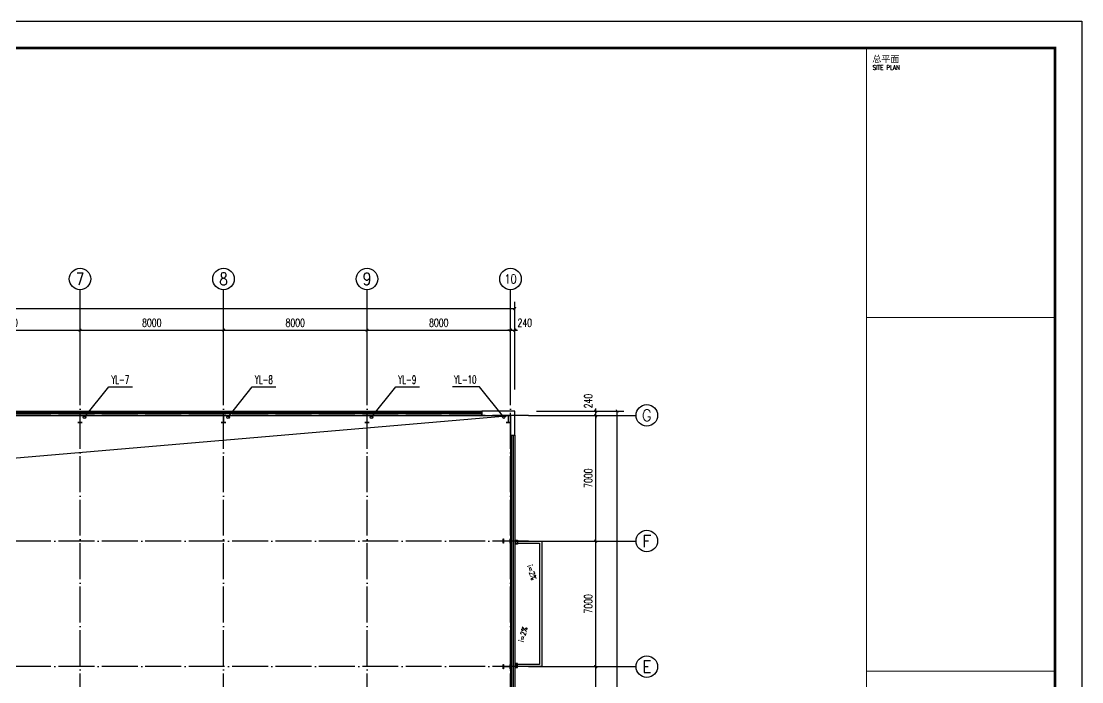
# Model space of a CAD drawing. Extents: x -440213 to 892209, y -122574 to 646408.
# Drawn here: x 50211 to 109341, y 362612 to 399417 of the extents above; entities that cross this region are included whole.
import ezdxf
from ezdxf.enums import TextEntityAlignment as Align

# ---------------------------------------------------------------- set-up
doc = ezdxf.new("R2010")
doc.units = 0
doc.header["$LTSCALE"] = 1000
doc.header["$MEASUREMENT"] = 0
doc.linetypes.add('DASH', pattern=[0.35, 0.25, -0.1])
doc.linetypes.add('DOTE', pattern=[2.42, 2, -0.2, 0.02, -0.2])
doc.layers.get('Defpoints').update_dxf_attribs({"color": 250})
for name, color, linetype in [('0 - 屋顶线', 150, 'Continuous'), ('0 - 梁柱', 3, 'Continuous'), ('0-建筑立面', 255, 'Continuous'), ('AXIS', 171, 'Continuous'), ('AXIS_TEXT', 7, 'Continuous'), ('DIM_SYMB', 171, 'Continuous'), ('DIM_雨水', 3, 'Continuous'), ('DOTE', 8, 'DOTE'), ('LVTRY', 6, 'Continuous'), ('PUB_TEXT', 7, 'Continuous'), ('TK', 4, 'Continuous'), ('TWT_TEXT', 7, 'Continuous'), ('VPIPE-雨水', 4, 'Continuous'), ('WALL-PARAPET', 6, 'Continuous'), ('WINDOW', 140, 'Continuous')]:
    doc.layers.add(name, color=color, linetype=linetype)
doc.styles.add('_TCH_AXIS', font='COMPLEX', dxfattribs={"bigfont": 'GBCBIG'})
doc.styles.add('_TCH_DIM', font='SIMPLEX', dxfattribs={"bigfont": 'GBCBIG'})
doc.styles.add('_TCH_DIM_T3', font='SIMPLEX', dxfattribs={"width": 0.705882, "bigfont": 'GBCBIG'})
doc.styles.add('_TWT_SERIAL', font='COMPLEX', dxfattribs={"width": 0.8, "height": 3, "bigfont": 'HZTXT'})
doc.styles.add('COMPLEX', font='COMPLEX')
doc.styles.add('ROMANS', font='romans__.ttf', dxfattribs={"width": 0.65, "height": 231.275})
doc.styles.add('图签宋体', font='', dxfattribs={"height": 300})
doc.styles.get('图签宋体').set_extended_font_data('NSimSun')
doc.dimstyles.new('_TCH_ARCH&&150', dxfattribs={"dimtxt": 446.25, "dimasz": 150, "dimexe": 375, "dimexo": 450, "dimgap": 189.375, "dimtad": 1, "dimdec": 0, "dimzin": 0, "dimdsep": 46, "dimtxsty": '_TCH_DIM_T3', "dimblk": 'ARCHTICK', "dimcen": 0.09, "dimclrt": 7, "dimazin": 2, "dimtfac": 1, "dimtdec": 0, "dimtix": 1, "dimtmove": 2, "dimatfit": 3, "dimfxl": 0, "dimtolj": 1, "dimtzin": 0, "dimarcsym": 0})

# ---------------------------------------------------------------- blocks, each defined once
blk = doc.blocks.new('A$C670E4FA6')
at = {"layer": '0 - 梁柱'}
h = blk.add_hatch(color=256, dxfattribs=at)
h.paths.add_polyline_path([(125, 0), (0, 0), (0, 12), (120, 12), (120, 200), (125, 200)])
h.paths.add_polyline_path([(250, 0), (125, 0), (125, 200), (130, 200), (130, 12), (250, 12)])
h.paths.add_polyline_path([(250, 388), (130, 388), (130, 200), (125, 200), (125, 400), (250, 400)])
h.paths.add_polyline_path([(125, 200), (120, 200), (120, 388), (0, 388), (0, 400), (125, 400)])
blk.add_lwpolyline([(0, 400), (0, 388), (120, 388), (120, 12), (0, 12), (0, 0), (250, 0), (250, 12), (130, 12), (130, 388), (250, 388), (250, 400)], close=True, dxfattribs=at)
blk = doc.blocks.new('GeYuanFrame_43462808', base_point=(20.09, 4.53))
at = {"layer": 'TK'}
blk.add_lwpolyline([(20.09, 4.53), (20.09, 598.53), (861.09, 598.53), (861.09, 4.53)], close=True, dxfattribs=at)
at = {"layer": 'TK', "const_width": 1}
blk.add_lwpolyline([(45.09, 588.53), (851.09, 588.53), (851.09, 14.53), (45.09, 14.53)], close=True, dxfattribs=at)
at = {"layer": 'TK'}
for points, const_width in [([(781.09, 588.53), (781.09, 14.53)], 0.4), ([(781.09, 488.5), (851.09, 488.5)], 0.35), ([(781.09, 357.14), (851.09, 357.14)], 0.35)]:
    blk.add_lwpolyline(points, dxfattribs=dict(at, const_width=const_width))
at = {"layer": 'TK', "style": '图签宋体'}
blk.add_text('总平面', height=2.4, dxfattribs=at).set_placement((783.23, 583.28))
at = {"layer": 'TK', "style": 'ROMANS', "width": 0.76}
blk.add_text('SITE PLAN', height=1.697, dxfattribs=at).set_placement((783.35, 580.49))
blk = doc.blocks.new('$TCHSYS$WIN2D')
for p, q in [((-0.5, 0.5), (0.5, 0.5)), ((-0.5, 0.5), (-0.5, -0.5)), ((0.5, 0.5), (0.5, -0.5)), ((0.5, 0.16667), (-0.5, 0.16667)), ((0.5, -0.16667), (-0.5, -0.16667)), ((-0.5, -0.5), (0.5, -0.5))]:
    blk.add_line(p, q)
blk = doc.blocks.new('_AXISO')
blk.add_circle((0, 0), 0.5)
at = {"layer": 'AXIS_TEXT', "style": 'COMPLEX', "width": 1.041667}
blk.add_attdef('A', text='', height=0.56, dxfattribs=at).set_placement((-0.25, -0.28), (0.25, -0.28), align=Align.FIT)
blk = doc.blocks.new('_ArchTick')
at = {"color": 0, "linetype": 'ByBlock', "const_width": 0.4}
blk.add_lwpolyline([(-0.5, -0.5), (0.5, 0.5)], dxfattribs=at)
blk = doc.blocks.new('*D188')
at = {"layer": 'AXIS', "color": 0, "lineweight": -2}
for p, q in [((5250, 378905), (5250, 383780)), ((77730, 378905), (77730, 383780)), ((5250, 383405), (77730, 383405))]:
    blk.add_line(p, q, dxfattribs=at)
at = {"layer": 'Defpoints', "color": 0}
for p in [(77730, 383405), (5250, 378455), (77730, 378455)]:
    blk.add_point(p, dxfattribs=at)
at = {"layer": 'AXIS', "color": 0, "lineweight": -2, "xscale": 150, "yscale": 150, "zscale": 150, "rotation": 180}
blk.add_blockref('_ArchTick', (5250, 383405), dxfattribs=at)
at = {"layer": 'AXIS', "color": 0, "lineweight": -2, "xscale": 150, "yscale": 150, "zscale": 150}
blk.add_blockref('_ArchTick', (77730, 383405), dxfattribs=at)
at = {"layer": 'AXIS', "color": 7, "insert": (41490, 383818), "char_height": 446.2, "attachment_point": 5, "style": '_TCH_DIM_T3'}
blk.add_mtext('\\A1;72480', dxfattribs=at)
blk = doc.blocks.new('*D196')
at = {"layer": 'AXIS', "color": 0, "lineweight": -2}
for p, q in [((45490, 378905), (45490, 382580)), ((53490, 378905), (53490, 382580)), ((45490, 382205), (53490, 382205))]:
    blk.add_line(p, q, dxfattribs=at)
at = {"layer": 'Defpoints', "color": 0}
for p in [(53490, 382205), (45490, 378455), (53490, 378455)]:
    blk.add_point(p, dxfattribs=at)
at = {"layer": 'AXIS', "color": 0, "lineweight": -2, "xscale": 150, "yscale": 150, "zscale": 150, "rotation": 180}
blk.add_blockref('_ArchTick', (45490, 382205), dxfattribs=at)
at = {"layer": 'AXIS', "color": 0, "lineweight": -2, "xscale": 150, "yscale": 150, "zscale": 150}
blk.add_blockref('_ArchTick', (53490, 382205), dxfattribs=at)
at = {"layer": 'AXIS', "color": 7, "insert": (49490, 382618), "char_height": 446.2, "attachment_point": 5, "style": '_TCH_DIM_T3'}
blk.add_mtext('\\A1;8000', dxfattribs=at)
blk = doc.blocks.new('*D197')
at = {"layer": 'AXIS', "color": 0, "lineweight": -2}
for p, q in [((53490, 378905), (53490, 382580)), ((61490, 378905), (61490, 382580)), ((53490, 382205), (61490, 382205))]:
    blk.add_line(p, q, dxfattribs=at)
at = {"layer": 'Defpoints', "color": 0}
for p in [(61490, 382205), (53490, 378455), (61490, 378455)]:
    blk.add_point(p, dxfattribs=at)
at = {"layer": 'AXIS', "color": 0, "lineweight": -2, "xscale": 150, "yscale": 150, "zscale": 150, "rotation": 180}
blk.add_blockref('_ArchTick', (53490, 382205), dxfattribs=at)
at = {"layer": 'AXIS', "color": 0, "lineweight": -2, "xscale": 150, "yscale": 150, "zscale": 150}
blk.add_blockref('_ArchTick', (61490, 382205), dxfattribs=at)
at = {"layer": 'AXIS', "color": 7, "insert": (57490, 382618), "char_height": 446.2, "attachment_point": 5, "style": '_TCH_DIM_T3'}
blk.add_mtext('\\A1;8000', dxfattribs=at)
blk = doc.blocks.new('*D198')
at = {"layer": 'AXIS', "color": 0, "lineweight": -2}
for p, q in [((61490, 378905), (61490, 382580)), ((69490, 378905), (69490, 382580)), ((61490, 382205), (69490, 382205))]:
    blk.add_line(p, q, dxfattribs=at)
at = {"layer": 'Defpoints', "color": 0}
for p in [(69490, 382205), (61490, 378455), (69490, 378455)]:
    blk.add_point(p, dxfattribs=at)
at = {"layer": 'AXIS', "color": 0, "lineweight": -2, "xscale": 150, "yscale": 150, "zscale": 150, "rotation": 180}
blk.add_blockref('_ArchTick', (61490, 382205), dxfattribs=at)
at = {"layer": 'AXIS', "color": 0, "lineweight": -2, "xscale": 150, "yscale": 150, "zscale": 150}
blk.add_blockref('_ArchTick', (69490, 382205), dxfattribs=at)
at = {"layer": 'AXIS', "color": 7, "insert": (65490, 382618), "char_height": 446.2, "attachment_point": 5, "style": '_TCH_DIM_T3'}
blk.add_mtext('\\A1;8000', dxfattribs=at)
blk = doc.blocks.new('*D199')
at = {"layer": 'AXIS', "color": 0, "lineweight": -2}
for p, q in [((69490, 378905), (69490, 382580)), ((77490, 378905), (77490, 382580)), ((69490, 382205), (77490, 382205))]:
    blk.add_line(p, q, dxfattribs=at)
at = {"layer": 'Defpoints', "color": 0}
for p in [(77490, 382205), (69490, 378455), (77490, 378455)]:
    blk.add_point(p, dxfattribs=at)
at = {"layer": 'AXIS', "color": 0, "lineweight": -2, "xscale": 150, "yscale": 150, "zscale": 150, "rotation": 180}
blk.add_blockref('_ArchTick', (69490, 382205), dxfattribs=at)
at = {"layer": 'AXIS', "color": 0, "lineweight": -2, "xscale": 150, "yscale": 150, "zscale": 150}
blk.add_blockref('_ArchTick', (77490, 382205), dxfattribs=at)
at = {"layer": 'AXIS', "color": 7, "insert": (73490, 382618), "char_height": 446.2, "attachment_point": 5, "style": '_TCH_DIM_T3'}
blk.add_mtext('\\A1;8000', dxfattribs=at)
blk = doc.blocks.new('*D200')
at = {"layer": 'AXIS', "color": 0, "lineweight": -2}
for p, q in [((77490, 378905), (77490, 382580)), ((77730, 378905), (77730, 382580)), ((77490, 382205), (77340, 382205)), ((77490, 382205), (77730, 382205)), ((77730, 382205), (77880, 382205))]:
    blk.add_line(p, q, dxfattribs=at)
at = {"layer": 'Defpoints', "color": 0}
for p in [(77730, 382205), (77490, 378455), (77730, 378455)]:
    blk.add_point(p, dxfattribs=at)
at = {"layer": 'AXIS', "color": 0, "lineweight": -2, "xscale": 150, "yscale": 150, "zscale": 150}
blk.add_blockref('_ArchTick', (77490, 382205), dxfattribs=at)
at = {"layer": 'AXIS', "color": 0, "lineweight": -2, "xscale": 150, "yscale": 150, "zscale": 150, "rotation": 180}
blk.add_blockref('_ArchTick', (77730, 382205), dxfattribs=at)
at = {"layer": 'AXIS', "color": 7, "insert": (78285, 382618), "char_height": 446.2, "attachment_point": 5, "style": '_TCH_DIM_T3'}
blk.add_mtext('\\A1;240', dxfattribs=at)
blk = doc.blocks.new('*D210')
at = {"layer": 'AXIS', "color": 0, "lineweight": -2}
for p, q in [((78940, 377695), (83815, 377695)), ((83440, 335215), (83440, 377695)), ((78940, 335215), (83815, 335215))]:
    blk.add_line(p, q, dxfattribs=at)
at = {"layer": 'Defpoints', "color": 0}
for p in [(78490, 377695), (83440, 377695), (78490, 335215)]:
    blk.add_point(p, dxfattribs=at)
at = {"layer": 'AXIS', "color": 0, "lineweight": -2, "xscale": 150, "yscale": 150, "zscale": 150}
for p, rotation in [((83440, 377695), 90), ((83440, 335215), 270)]:
    blk.add_blockref('_ArchTick', p, dxfattribs=dict(at, rotation=rotation))
at = {"layer": 'AXIS', "color": 7, "insert": (83028, 356455), "char_height": 446.2, "attachment_point": 5, "rotation": 90, "style": '_TCH_DIM_T3'}
blk.add_mtext('\\A1;42480', dxfattribs=at)
blk = doc.blocks.new('*D215')
at = {"layer": 'AXIS', "color": 0, "lineweight": -2}
for p, q in [((78940, 363455), (82615, 363455)), ((82240, 356455), (82240, 363455)), ((78940, 356455), (82615, 356455))]:
    blk.add_line(p, q, dxfattribs=at)
at = {"layer": 'Defpoints', "color": 0}
for p in [(78490, 363455), (82240, 363455), (78490, 356455)]:
    blk.add_point(p, dxfattribs=at)
at = {"layer": 'AXIS', "color": 0, "lineweight": -2, "xscale": 150, "yscale": 150, "zscale": 150}
for p, rotation in [((82240, 363455), 90), ((82240, 356455), 270)]:
    blk.add_blockref('_ArchTick', p, dxfattribs=dict(at, rotation=rotation))
at = {"layer": 'AXIS', "color": 7, "insert": (81828, 359955), "char_height": 446.2, "attachment_point": 5, "rotation": 90, "style": '_TCH_DIM_T3'}
blk.add_mtext('\\A1;7000', dxfattribs=at)
blk = doc.blocks.new('*D216')
at = {"layer": 'AXIS', "color": 0, "lineweight": -2}
for p, q in [((78940, 370455), (82615, 370455)), ((82240, 363455), (82240, 370455)), ((78940, 363455), (82615, 363455))]:
    blk.add_line(p, q, dxfattribs=at)
at = {"layer": 'Defpoints', "color": 0}
for p in [(78490, 370455), (82240, 370455), (78490, 363455)]:
    blk.add_point(p, dxfattribs=at)
at = {"layer": 'AXIS', "color": 0, "lineweight": -2, "xscale": 150, "yscale": 150, "zscale": 150}
for p, rotation in [((82240, 370455), 90), ((82240, 363455), 270)]:
    blk.add_blockref('_ArchTick', p, dxfattribs=dict(at, rotation=rotation))
at = {"layer": 'AXIS', "color": 7, "insert": (81828, 366955), "char_height": 446.2, "attachment_point": 5, "rotation": 90, "style": '_TCH_DIM_T3'}
blk.add_mtext('\\A1;7000', dxfattribs=at)
blk = doc.blocks.new('*D217')
at = {"layer": 'AXIS', "color": 0, "lineweight": -2}
for p, q in [((78940, 377455), (82615, 377455)), ((82240, 370455), (82240, 377455)), ((78940, 370455), (82615, 370455))]:
    blk.add_line(p, q, dxfattribs=at)
at = {"layer": 'Defpoints', "color": 0}
for p in [(78490, 377455), (82240, 377455), (78490, 370455)]:
    blk.add_point(p, dxfattribs=at)
at = {"layer": 'AXIS', "color": 0, "lineweight": -2, "xscale": 150, "yscale": 150, "zscale": 150}
for p, rotation in [((82240, 377455), 90), ((82240, 370455), 270)]:
    blk.add_blockref('_ArchTick', p, dxfattribs=dict(at, rotation=rotation))
at = {"layer": 'AXIS', "color": 7, "insert": (81828, 373955), "char_height": 446.2, "attachment_point": 5, "rotation": 90, "style": '_TCH_DIM_T3'}
blk.add_mtext('\\A1;7000', dxfattribs=at)
blk = doc.blocks.new('*D218')
at = {"layer": 'AXIS', "color": 0, "lineweight": -2}
for p, q in [((82240, 377695), (82240, 377845)), ((78940, 377695), (82615, 377695)), ((78940, 377455), (82615, 377455)), ((82240, 377455), (82240, 377695)), ((82240, 377455), (82240, 377305))]:
    blk.add_line(p, q, dxfattribs=at)
at = {"layer": 'Defpoints', "color": 0}
for p in [(78490, 377695), (78490, 377455), (82240, 377695)]:
    blk.add_point(p, dxfattribs=at)
at = {"layer": 'AXIS', "color": 0, "lineweight": -2, "xscale": 150, "yscale": 150, "zscale": 150}
for p, rotation in [((82240, 377695), 270), ((82240, 377455), 90)]:
    blk.add_blockref('_ArchTick', p, dxfattribs=dict(at, rotation=rotation))
at = {"layer": 'AXIS', "color": 7, "insert": (81828, 378250), "char_height": 446.2, "attachment_point": 5, "rotation": 90, "style": '_TCH_DIM_T3'}
blk.add_mtext('\\A1;240', dxfattribs=at)

msp = doc.modelspace()

# ---------------------------------------------------------------- linework, layer by layer
at = {"layer": '0 - 屋顶线', "color": 8}
msp.add_lwpolyline([(5490.2, 335455.4), (12638, 371891), (77490.2, 377455.4)], dxfattribs=at)
at = {"layer": '0 - 屋顶线'}
for points in [[(77730.2, 370455.4), (79230.2, 370455.4), (79230.2, 363755.4), (79230.2, 363455.4), (77730.2, 363455.4)], [(77730.2, 370335.4), (79110.2, 370335.4), (79110.2, 363755.4), (79110.2, 363575.4), (77730.2, 363575.4)]]:
    msp.add_lwpolyline(points, dxfattribs=at)
at = {"layer": 'AXIS'}
for p, q in [((53490.2, 378455.4), (53490.2, 384455.4)), ((61490.2, 378455.4), (61490.2, 384455.4)), ((69490.2, 378455.4), (69490.2, 384455.4)), ((77490.2, 378455.4), (77490.2, 384455.4)), ((78490.2, 377455.4), (84490.2, 377455.4)), ((78490.2, 377455.4), (84490.2, 377455.4)), ((78490.2, 370455.4), (84490.2, 370455.4)), ((78490.2, 370455.4), (84490.2, 370455.4)), ((78490.2, 363455.4), (84490.2, 363455.4)), ((78490.2, 363455.4), (84490.2, 363455.4))]:
    msp.add_line(p, q, dxfattribs=at)
at = {"layer": 'DIM_SYMB'}
for points in [[(78790.1, 367519.1, 0, 0, 0), (78138, 369591.5, 80, 0, 0), (78048, 369877.7, 0, 0, 0)], [(78790.1, 366571.7, 0, 0, 0), (78122.3, 363960.8, 80, 0, 0), (78048, 363670.1, 0, 0, 0)]]:
    msp.add_lwpolyline(points, format="xyseb", dxfattribs=at)
at = {"layer": 'DIM_雨水'}
for p, q in [((53744.9, 377355.3), (55091.1, 379040)), ((55091.1, 379040), (56410.4, 379040)), ((61744.9, 377355.3), (63091.1, 379040)), ((63091.1, 379040), (64410.4, 379040)), ((69744.9, 377355.3), (71091.1, 379040)), ((71091.1, 379040), (72410.4, 379040)), ((75764.3, 379047.2), (74254.8, 379047.2)), ((77110.5, 377362.6), (75764.3, 379047.2))]:
    msp.add_line(p, q, dxfattribs=at)
at = {"layer": 'DOTE'}
for p, q in [((53490.2, 334455.4), (53490.2, 378455.4)), ((61490.2, 334455.4), (61490.2, 378455.4)), ((69490.2, 334455.4), (69490.2, 378455.4)), ((77490.2, 334455.4), (77490.2, 378455.4)), ((78490.2, 377455.4), (4490.2, 377455.4)), ((78490.2, 370455.4), (4490.2, 370455.4)), ((78490.2, 363455.4), (4490.2, 363455.4))]:
    msp.add_line(p, q, dxfattribs=at)
at = {"layer": 'LVTRY', "linetype": 'DASH', "ltscale": 0.5}
for points in [[(77780.2, 370285.4), (77780.2, 370505.4), (77880.2, 370505.4), (77880.2, 370285.4)], [(77780.2, 363625.4), (77780.2, 363405.4), (77880.2, 363405.4), (77880.2, 363625.4)]]:
    msp.add_lwpolyline(points, close=True, dxfattribs=at)
at = {"layer": 'VPIPE-雨水', "linetype": 'Continuous'}
for centre in [(53744.9, 377355.3), (61744.9, 377355.3), (69744.9, 377355.3), (77110.5, 377362.6)]:
    msp.add_circle(centre, 75, dxfattribs=at)
at = {"layer": 'WALL-PARAPET'}
for p, q in [((77730.2, 377695.4), (75890.2, 377695.4)), ((75890.2, 377695.4), (75890.2, 377455.4)), ((75890.2, 377455.4), (77490.2, 377455.4)), ((77490.2, 377455.4), (77490.2, 376355.4)), ((77730.2, 376355.4), (77730.2, 377695.4)), ((77490.2, 376355.4), (77730.2, 376355.4))]:
    msp.add_line(p, q, dxfattribs=at)

# ---------------------------------------------------------------- block references
at = {"layer": '0 - 梁柱', "rotation": 180}
for p in [(53615.2, 377455.4), (61615.2, 377455.4), (69615.2, 377455.4), (77490.2, 377455.4)]:
    msp.add_blockref('A$C670E4FA6', p, dxfattribs=at)
at = {"layer": '0 - 梁柱', "xscale": -1, "rotation": 90}
for p in [(77490.2, 370580.4), (77490.2, 363580.4)]:
    msp.add_blockref('A$C670E4FA6', p, dxfattribs=at)
at = {"layer": '0-建筑立面', "xscale": 150, "yscale": 150, "zscale": 150}
msp.add_blockref('GeYuanFrame_43462808', (-16808.6, 310316.7), dxfattribs=at)
at = {"layer": 'AXIS'}
ref = msp.add_blockref('_AXISO', (53490.2, 385055.4), dxfattribs=dict(at, xscale=1200, yscale=1200, zscale=1200))
ref.add_attrib('A', '7', dxfattribs={"layer": 'AXIS_TEXT', "height": 698.9, "style": '_TCH_AXIS'}).set_placement((53257.2, 384705.9), (53723.2, 384705.9), align=Align.FIT)
ref = msp.add_blockref('_AXISO', (61490.2, 385055.4), dxfattribs=dict(at, xscale=1200, yscale=1200, zscale=1200))
ref.add_attrib('A', '8', dxfattribs={"layer": 'AXIS_TEXT', "height": 698.9, "style": '_TCH_AXIS'}).set_placement((61257.2, 384705.9), (61723.2, 384705.9), align=Align.FIT)
ref = msp.add_blockref('_AXISO', (69490.2, 385055.4), dxfattribs=dict(at, xscale=1200, yscale=1200, zscale=1200))
ref.add_attrib('A', '9', dxfattribs={"layer": 'AXIS_TEXT', "height": 698.9, "style": '_TCH_AXIS'}).set_placement((69257.2, 384705.9), (69723.2, 384705.9), align=Align.FIT)
ref = msp.add_blockref('_AXISO', (77490.2, 385055.4), dxfattribs=dict(at, xscale=1200, yscale=1200, zscale=1200))
ref.add_attrib('A', '10', dxfattribs={"layer": 'AXIS_TEXT', "height": 492.67, "style": '_TCH_AXIS'}).set_placement((77150, 384809.1), (77830.4, 384809.1), align=Align.FIT)
ref = msp.add_blockref('_AXISO', (85090.2, 377455.4), dxfattribs=dict(at, xscale=1200, yscale=1200, zscale=1200))
ref.add_attrib('A', 'G', dxfattribs={"layer": 'AXIS_TEXT', "height": 637.8, "style": '_TCH_AXIS'}).set_placement((84816.9, 377136.5), (85363.5, 377136.5), align=Align.FIT)
ref = msp.add_blockref('_AXISO', (85090.2, 377455.4), dxfattribs=dict(at, xscale=1200, yscale=1200, zscale=1200))
ref.add_attrib('A', 'G', dxfattribs={"layer": 'AXIS_TEXT', "height": 637.8, "style": '_TCH_AXIS'}).set_placement((84816.9, 377136.5), (85363.5, 377136.5), align=Align.FIT)
ref = msp.add_blockref('_AXISO', (85090.2, 370455.4), dxfattribs=dict(at, xscale=1200, yscale=1200, zscale=1200))
ref.add_attrib('A', 'F', dxfattribs={"layer": 'AXIS_TEXT', "height": 668.2, "style": '_TCH_AXIS'}).set_placement((84835.7, 370121.3), (85344.7, 370121.3), align=Align.FIT)
ref = msp.add_blockref('_AXISO', (85090.2, 370455.4), dxfattribs=dict(at, xscale=1200, yscale=1200, zscale=1200))
ref.add_attrib('A', 'F', dxfattribs={"layer": 'AXIS_TEXT', "height": 668.2, "style": '_TCH_AXIS'}).set_placement((84835.7, 370121.3), (85344.7, 370121.3), align=Align.FIT)
ref = msp.add_blockref('_AXISO', (85090.2, 363455.4), dxfattribs=dict(at, xscale=1200, yscale=1200, zscale=1200))
ref.add_attrib('A', 'E', dxfattribs={"layer": 'AXIS_TEXT', "height": 668.2, "style": '_TCH_AXIS'}).set_placement((84835.7, 363121.3), (85344.7, 363121.3), align=Align.FIT)
ref = msp.add_blockref('_AXISO', (85090.2, 363455.4), dxfattribs=dict(at, xscale=1200, yscale=1200, zscale=1200))
ref.add_attrib('A', 'E', dxfattribs={"layer": 'AXIS_TEXT', "height": 668.2, "style": '_TCH_AXIS'}).set_placement((84835.7, 363121.3), (85344.7, 363121.3), align=Align.FIT)
at = {"layer": 'WINDOW', "xscale": 68800, "yscale": -240, "zscale": 68800}
msp.add_blockref('$TCHSYS$WIN2D', (41490.2, 377575.4), dxfattribs=at)
at = {"layer": 'WINDOW', "xscale": 39800, "yscale": -240, "zscale": 39800, "rotation": 270}
msp.add_blockref('$TCHSYS$WIN2D', (77610.2, 356455.4), dxfattribs=at)

# ---------------------------------------------------------------- texts
at = {"layer": 'PUB_TEXT', "style": '_TCH_DIM', "width": 0.705882}
for rotation, p in [(287.466201, (78411.2, 369073.3)), (75.653293, (78228.1, 364798.2))]:
    msp.add_text('i=2%', height=297.5, rotation=rotation, dxfattribs=at).set_placement(p)
at = {"layer": 'TWT_TEXT', "style": '_TWT_SERIAL', "width": 0.64}
for s, p in [('YL-7', (55237, 379220)), ('YL-8', (63237, 379220)), ('YL-9', (71237, 379220)), ('YL-10', (74344.8, 379227.2))]:
    msp.add_text(s, height=450, dxfattribs=at).set_placement(p)

# ---------------------------------------------------------------- dimensions: what is measured, and where the dimension line sits
at = {"layer": 'AXIS'}
for p1, p2, distance, picture, middle in [((5250.2, 378455.4), (77730.2, 378455.4), 4950, '*D188', (41490.2, 383817.9)), ((45490.2, 378455.4), (53490.2, 378455.4), 3750, '*D196', (49490.2, 382617.9)), ((53490.2, 378455.4), (61490.2, 378455.4), 3750, '*D197', (57490.2, 382617.9)), ((61490.2, 378455.4), (69490.2, 378455.4), 3750, '*D198', (65490.2, 382617.9)), ((69490.2, 378455.4), (77490.2, 378455.4), 3750, '*D199', (73490.2, 382617.9)), ((78490.2, 335215.4), (78490.2, 377695.4), -4950, '*D210', (83027.7, 356455.4)), ((78490.2, 370455.4), (78490.2, 377455.4), -3750, '*D217', (81827.7, 373955.4)), ((78490.2, 363455.4), (78490.2, 370455.4), -3750, '*D216', (81827.7, 366955.4)), ((78490.2, 356455.4), (78490.2, 363455.4), -3750, '*D215', (81827.7, 359955.4))]:
    dim = msp.add_aligned_dim(p1=p1, p2=p2, distance=distance, dimstyle='_TCH_ARCH&&150', dxfattribs=at)
    dim.commit()
    dim.dimension.update_dxf_attribs({"geometry": picture, "text_midpoint": middle})
for base, p1, p2, angle, picture, middle in [((77730.2, 382205.4), (77490.2, 378455.4), (77730.2, 378455.4), 0, '*D200', (78285.2, 382617.9)), ((82240.2, 377695.4), (78490.2, 377455.4), (78490.2, 377695.4), 90, '*D218', (81827.7, 378250.4))]:
    dim = msp.add_linear_dim(base=base, p1=p1, p2=p2, angle=angle, dimstyle='_TCH_ARCH&&150', dxfattribs=at)
    dim.commit()
    dim.dimension.update_dxf_attribs({"geometry": picture, "text_midpoint": middle, "dimtype": 161})

doc.saveas('drawing.dxf')
